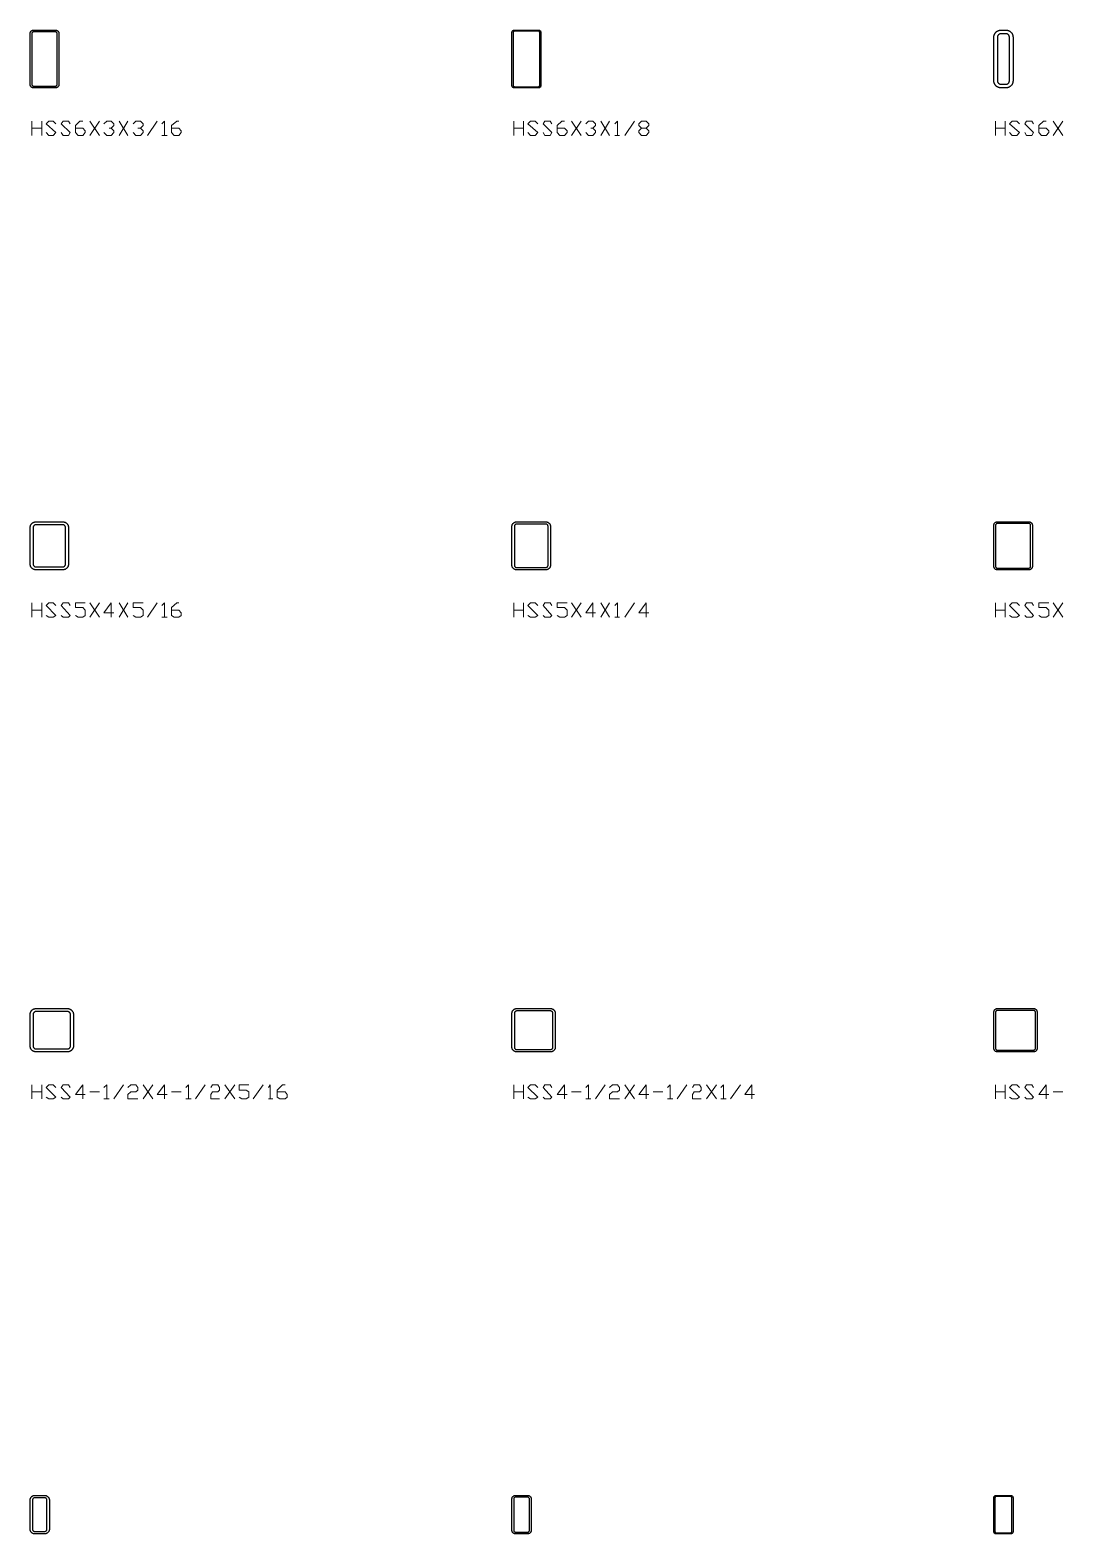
# Model space of a CAD drawing. Header units: inches. Extents: x 0 to 975, y -1305 to 34.
# Drawn here: x 0 to 107.2, y -1150 to -994 of the extents above; entities that cross this region are included whole.
import ezdxf

# ---------------------------------------------------------------- set-up
doc = ezdxf.new("R2010")
doc.units = ezdxf.units.IN
doc.header["$MEASUREMENT"] = 0
doc.layers.add('AISC_STEEL', color=7, linetype='Continuous')

msp = doc.modelspace()

# ---------------------------------------------------------------- linework, layer by layer
at = {"color": 3, "lineweight": 0}
for p, q in [((0.2, -1004.92), (0.2, -1003.44)), ((0.2, -1004.18), (1.22, -1004.18)), ((1.22, -1003.44), (1.22, -1004.92)), ((6.19, -1003.44), (7.21, -1004.92)), ((6.19, -1004.92), (7.21, -1003.44)), ((9.24, -1003.44), (10.16, -1004.92)), ((9.24, -1004.92), (10.16, -1003.44)), ((12.19, -1004.92), (13.2, -1003.44)), ((50.18, -1004.92), (50.18, -1003.44)), ((50.18, -1004.18), (51.2, -1004.18)), ((51.2, -1003.44), (51.2, -1004.92)), ((56.18, -1003.44), (57.19, -1004.92)), ((56.18, -1004.92), (57.19, -1003.44)), ((59.22, -1003.44), (60.14, -1004.92)), ((59.22, -1004.92), (60.14, -1003.44)), ((61.71, -1004.92), (62.72, -1003.44)), ((100.16, -1004.92), (100.16, -1003.44)), ((100.16, -1004.18), (101.18, -1004.18)), ((101.18, -1003.44), (101.18, -1004.92)), ((106.16, -1003.44), (107.17, -1004.92)), ((106.16, -1004.92), (107.17, -1003.44)), ((13.66, -1004.92), (14.22, -1004.92)), ((60.69, -1004.92), (61.16, -1004.92)), ((0.2, -1054.9), (0.2, -1053.43)), ((0.2, -1054.16), (1.22, -1054.16)), ((1.22, -1053.43), (1.22, -1054.9)), ((6.19, -1053.43), (7.21, -1054.9)), ((6.19, -1054.9), (7.21, -1053.43)), ((9.24, -1053.43), (10.16, -1054.9)), ((9.24, -1054.9), (10.16, -1053.43)), ((12.19, -1054.9), (13.2, -1053.43)), ((50.18, -1054.9), (50.18, -1053.43)), ((50.18, -1054.16), (51.2, -1054.16)), ((51.2, -1053.43), (51.2, -1054.9)), ((56.18, -1053.43), (57.19, -1054.9)), ((56.18, -1054.9), (57.19, -1053.43)), ((59.22, -1053.43), (60.14, -1054.9)), ((59.22, -1054.9), (60.14, -1053.43)), ((61.71, -1054.9), (62.72, -1053.43)), ((100.16, -1054.9), (100.16, -1053.43)), ((100.16, -1054.16), (101.18, -1054.16)), ((101.18, -1053.43), (101.18, -1054.9)), ((106.16, -1053.43), (107.17, -1054.9)), ((106.16, -1054.9), (107.17, -1053.43)), ((13.66, -1054.9), (14.22, -1054.9)), ((60.69, -1054.9), (61.16, -1054.9)), ((0.2, -1104.88), (0.2, -1103.41)), ((0.2, -1104.14), (1.22, -1104.14)), ((1.22, -1103.41), (1.22, -1104.88)), ((6.19, -1104.14), (7.21, -1104.14)), ((8.68, -1104.88), (9.7, -1103.41)), ((11.73, -1103.41), (12.74, -1104.88)), ((11.73, -1104.88), (12.74, -1103.41)), ((14.68, -1104.14), (15.69, -1104.14)), ((17.17, -1104.88), (18.18, -1103.41)), ((20.21, -1103.41), (21.23, -1104.88)), ((20.21, -1104.88), (21.23, -1103.41)), ((23.16, -1104.88), (24.18, -1103.41)), ((50.18, -1104.88), (50.18, -1103.41)), ((50.18, -1104.14), (51.2, -1104.14)), ((51.2, -1103.41), (51.2, -1104.88)), ((56.18, -1104.14), (57.19, -1104.14)), ((58.67, -1104.88), (59.68, -1103.41)), ((61.71, -1103.41), (62.72, -1104.88)), ((61.71, -1104.88), (62.72, -1103.41)), ((64.66, -1104.14), (65.67, -1104.14)), ((67.15, -1104.88), (68.16, -1103.41)), ((70.19, -1103.41), (71.21, -1104.88)), ((70.19, -1104.88), (71.21, -1103.41)), ((72.68, -1104.88), (73.7, -1103.41)), ((100.16, -1104.88), (100.16, -1103.41)), ((100.16, -1104.14), (101.18, -1104.14)), ((101.18, -1103.41), (101.18, -1104.88)), ((106.16, -1104.14), (107.17, -1104.14)), ((7.67, -1104.88), (8.22, -1104.88)), ((16.15, -1104.88), (16.71, -1104.88)), ((24.73, -1104.88), (25.19, -1104.88)), ((57.65, -1104.88), (58.2, -1104.88)), ((66.14, -1104.88), (66.69, -1104.88)), ((71.67, -1104.88), (72.22, -1104.88))]:
    msp.add_line(p, q, dxfattribs=at)
for points in [[(1.68, -1004.64), (1.95, -1004.92), (2.41, -1004.92), (2.69, -1004.64), (1.68, -1003.72), (1.95, -1003.44), (2.41, -1003.44), (2.69, -1003.72)], [(3.24, -1004.64), (3.43, -1004.92), (3.98, -1004.92), (4.17, -1004.64), (3.24, -1003.72), (3.43, -1003.44), (3.98, -1003.44), (4.17, -1003.72)], [(4.72, -1004.18), (5.46, -1004.18), (5.73, -1004.46), (5.73, -1004.64), (5.46, -1004.92), (5, -1004.92), (4.72, -1004.64), (4.72, -1003.91), (5.18, -1003.44), (5.46, -1003.44)], [(7.67, -1003.72), (7.95, -1003.44), (8.41, -1003.44), (8.68, -1003.72), (8.68, -1003.91), (8.41, -1004.18), (8.22, -1004.18)], [(8.41, -1004.18), (8.68, -1004.46), (8.68, -1004.64), (8.41, -1004.92), (7.95, -1004.92), (7.67, -1004.64)], [(10.71, -1003.72), (10.99, -1003.44), (11.45, -1003.44), (11.73, -1003.72), (11.73, -1003.91), (11.45, -1004.18), (11.17, -1004.18)], [(11.45, -1004.18), (11.73, -1004.46), (11.73, -1004.64), (11.45, -1004.92), (10.99, -1004.92), (10.71, -1004.64)], [(13.66, -1003.72), (13.94, -1003.44), (13.94, -1004.92)], [(14.68, -1004.18), (15.42, -1004.18), (15.69, -1004.46), (15.69, -1004.64), (15.42, -1004.92), (14.96, -1004.92), (14.68, -1004.64), (14.68, -1003.91), (15.23, -1003.44), (15.42, -1003.44)], [(51.66, -1004.64), (51.93, -1004.92), (52.4, -1004.92), (52.67, -1004.64), (51.66, -1003.72), (51.93, -1003.44), (52.4, -1003.44), (52.67, -1003.72)], [(53.23, -1004.64), (53.41, -1004.92), (53.96, -1004.92), (54.15, -1004.64), (53.23, -1003.72), (53.41, -1003.44), (53.96, -1003.44), (54.15, -1003.72)], [(54.7, -1004.18), (55.44, -1004.18), (55.72, -1004.46), (55.72, -1004.64), (55.44, -1004.92), (54.98, -1004.92), (54.7, -1004.64), (54.7, -1003.91), (55.16, -1003.44), (55.44, -1003.44)], [(57.65, -1003.72), (57.93, -1003.44), (58.39, -1003.44), (58.67, -1003.72), (58.67, -1003.91), (58.39, -1004.18), (58.2, -1004.18)], [(58.39, -1004.18), (58.67, -1004.46), (58.67, -1004.64), (58.39, -1004.92), (57.93, -1004.92), (57.65, -1004.64)], [(60.69, -1003.72), (60.97, -1003.44), (60.97, -1004.92)], [(63.92, -1004.18), (64.2, -1004.46), (64.2, -1004.64), (63.92, -1004.92), (63.46, -1004.92), (63.18, -1004.64), (63.18, -1004.46), (63.46, -1004.18), (63.92, -1004.18), (64.2, -1003.91), (64.2, -1003.72), (63.92, -1003.44), (63.46, -1003.44), (63.18, -1003.72), (63.18, -1003.91), (63.46, -1004.18)], [(101.64, -1004.64), (101.92, -1004.92), (102.38, -1004.92), (102.65, -1004.64), (101.64, -1003.72), (101.92, -1003.44), (102.38, -1003.44), (102.65, -1003.72)], [(103.21, -1004.64), (103.39, -1004.92), (103.94, -1004.92), (104.13, -1004.64), (103.21, -1003.72), (103.39, -1003.44), (103.94, -1003.44), (104.13, -1003.72)], [(104.68, -1004.18), (105.42, -1004.18), (105.7, -1004.46), (105.7, -1004.64), (105.42, -1004.92), (104.96, -1004.92), (104.68, -1004.64), (104.68, -1003.91), (105.14, -1003.44), (105.42, -1003.44)], [(1.68, -1054.72), (1.95, -1054.9), (2.41, -1054.9), (2.69, -1054.72), (1.68, -1053.7), (1.95, -1053.43), (2.41, -1053.43), (2.69, -1053.7)], [(3.24, -1054.72), (3.43, -1054.9), (3.98, -1054.9), (4.17, -1054.72), (3.24, -1053.7), (3.43, -1053.43), (3.98, -1053.43), (4.17, -1053.7)], [(4.72, -1054.72), (5, -1054.9), (5.46, -1054.9), (5.73, -1054.72), (5.73, -1054.16), (5.46, -1053.89), (4.72, -1053.89), (4.72, -1053.43), (5.73, -1053.43)], [(8.68, -1054.44), (7.67, -1054.44), (8.41, -1053.43), (8.41, -1054.9)], [(10.71, -1054.72), (10.99, -1054.9), (11.45, -1054.9), (11.73, -1054.72), (11.73, -1054.16), (11.45, -1053.89), (10.71, -1053.89), (10.71, -1053.43), (11.73, -1053.43)], [(13.66, -1053.7), (13.94, -1053.43), (13.94, -1054.9)], [(14.68, -1054.16), (15.42, -1054.16), (15.69, -1054.44), (15.69, -1054.72), (15.42, -1054.9), (14.96, -1054.9), (14.68, -1054.72), (14.68, -1053.89), (15.23, -1053.43), (15.42, -1053.43)], [(51.66, -1054.72), (51.93, -1054.9), (52.4, -1054.9), (52.67, -1054.72), (51.66, -1053.7), (51.93, -1053.43), (52.4, -1053.43), (52.67, -1053.7)], [(53.23, -1054.72), (53.41, -1054.9), (53.96, -1054.9), (54.15, -1054.72), (53.23, -1053.7), (53.41, -1053.43), (53.96, -1053.43), (54.15, -1053.7)], [(54.7, -1054.72), (54.98, -1054.9), (55.44, -1054.9), (55.72, -1054.72), (55.72, -1054.16), (55.44, -1053.89), (54.7, -1053.89), (54.7, -1053.43), (55.72, -1053.43)], [(58.67, -1054.44), (57.65, -1054.44), (58.39, -1053.43), (58.39, -1054.9)], [(60.69, -1053.7), (60.97, -1053.43), (60.97, -1054.9)], [(64.2, -1054.44), (63.18, -1054.44), (63.92, -1053.43), (63.92, -1054.9)], [(101.64, -1054.72), (101.92, -1054.9), (102.38, -1054.9), (102.65, -1054.72), (101.64, -1053.7), (101.92, -1053.43), (102.38, -1053.43), (102.65, -1053.7)], [(103.21, -1054.72), (103.39, -1054.9), (103.94, -1054.9), (104.13, -1054.72), (103.21, -1053.7), (103.39, -1053.43), (103.94, -1053.43), (104.13, -1053.7)], [(104.68, -1054.72), (104.96, -1054.9), (105.42, -1054.9), (105.7, -1054.72), (105.7, -1054.16), (105.42, -1053.89), (104.68, -1053.89), (104.68, -1053.43), (105.7, -1053.43)], [(1.68, -1104.7), (1.95, -1104.88), (2.41, -1104.88), (2.69, -1104.7), (1.68, -1103.68), (1.95, -1103.41), (2.41, -1103.41), (2.69, -1103.68)], [(3.24, -1104.7), (3.43, -1104.88), (3.98, -1104.88), (4.17, -1104.7), (3.24, -1103.68), (3.43, -1103.41), (3.98, -1103.41), (4.17, -1103.68)], [(5.73, -1104.42), (4.72, -1104.42), (5.46, -1103.41), (5.46, -1104.88)], [(7.67, -1103.68), (7.95, -1103.41), (7.95, -1104.88)], [(10.16, -1103.68), (10.44, -1103.41), (10.99, -1103.41), (11.17, -1103.68), (11.17, -1103.96), (10.99, -1104.14), (10.44, -1104.14), (10.16, -1104.42), (10.16, -1104.88), (11.17, -1104.88)], [(14.22, -1104.42), (13.2, -1104.42), (13.94, -1103.41), (13.94, -1104.88)], [(16.15, -1103.68), (16.43, -1103.41), (16.43, -1104.88)], [(18.74, -1103.68), (18.92, -1103.41), (19.47, -1103.41), (19.66, -1103.68), (19.66, -1103.96), (19.47, -1104.14), (18.92, -1104.14), (18.74, -1104.42), (18.74, -1104.88), (19.66, -1104.88)], [(21.69, -1104.7), (21.96, -1104.88), (22.42, -1104.88), (22.7, -1104.7), (22.7, -1104.14), (22.42, -1103.96), (21.69, -1103.96), (21.69, -1103.41), (22.7, -1103.41)], [(24.73, -1103.68), (24.91, -1103.41), (24.91, -1104.88)], [(25.65, -1104.14), (26.48, -1104.14), (26.67, -1104.42), (26.67, -1104.7), (26.48, -1104.88), (25.93, -1104.88), (25.65, -1104.7), (25.65, -1103.96), (26.21, -1103.41), (26.48, -1103.41)], [(51.66, -1104.7), (51.93, -1104.88), (52.4, -1104.88), (52.67, -1104.7), (51.66, -1103.68), (51.93, -1103.41), (52.4, -1103.41), (52.67, -1103.68)], [(53.23, -1104.7), (53.41, -1104.88), (53.96, -1104.88), (54.15, -1104.7), (53.23, -1103.68), (53.41, -1103.41), (53.96, -1103.41), (54.15, -1103.68)], [(55.72, -1104.42), (54.7, -1104.42), (55.44, -1103.41), (55.44, -1104.88)], [(57.65, -1103.68), (57.93, -1103.41), (57.93, -1104.88)], [(60.14, -1103.68), (60.42, -1103.41), (60.97, -1103.41), (61.16, -1103.68), (61.16, -1103.96), (60.97, -1104.14), (60.42, -1104.14), (60.14, -1104.42), (60.14, -1104.88), (61.16, -1104.88)], [(64.2, -1104.42), (63.18, -1104.42), (63.92, -1103.41), (63.92, -1104.88)], [(66.14, -1103.68), (66.41, -1103.41), (66.41, -1104.88)], [(68.72, -1103.68), (68.9, -1103.41), (69.46, -1103.41), (69.64, -1103.68), (69.64, -1103.96), (69.46, -1104.14), (68.9, -1104.14), (68.72, -1104.42), (68.72, -1104.88), (69.64, -1104.88)], [(71.67, -1103.68), (71.95, -1103.41), (71.95, -1104.88)], [(75.17, -1104.42), (74.16, -1104.42), (74.9, -1103.41), (74.9, -1104.88)], [(101.64, -1104.7), (101.92, -1104.88), (102.38, -1104.88), (102.65, -1104.7), (101.64, -1103.68), (101.92, -1103.41), (102.38, -1103.41), (102.65, -1103.68)], [(103.21, -1104.7), (103.39, -1104.88), (103.94, -1104.88), (104.13, -1104.7), (103.21, -1103.68), (103.39, -1103.41), (103.94, -1103.41), (104.13, -1103.68)], [(105.7, -1104.42), (104.68, -1104.42), (105.42, -1103.41), (105.42, -1104.88)]]:
    msp.add_lwpolyline(points, dxfattribs=at)
at = {"layer": 'AISC_STEEL'}
for points in [[(2.62, -994), (2.65, -994), (2.68, -994), (2.71, -994.01), (2.74, -994.02), (2.77, -994.03), (2.8, -994.04), (2.82, -994.06), (2.85, -994.07), (2.87, -994.09), (2.89, -994.11), (2.91, -994.13), (2.93, -994.15), (2.94, -994.18), (2.96, -994.2), (2.97, -994.23), (2.98, -994.26), (2.99, -994.29), (3, -994.32), (3, -994.35), (3, -994.38), (3, -999.62), (3, -999.65), (3, -999.68), (2.99, -999.71), (2.98, -999.74), (2.97, -999.77), (2.96, -999.8), (2.94, -999.82), (2.93, -999.85), (2.91, -999.87), (2.89, -999.89), (2.87, -999.91), (2.85, -999.93), (2.82, -999.94), (2.8, -999.96), (2.77, -999.97), (2.74, -999.98), (2.71, -999.99), (2.68, -1000), (2.65, -1000), (2.62, -1000), (0.38, -1000), (0.35, -1000), (0.32, -1000), (0.29, -999.99), (0.26, -999.98), (0.23, -999.97), (0.2, -999.96), (0.18, -999.94), (0.15, -999.93), (0.13, -999.91), (0.11, -999.89), (0.09, -999.87), (0.07, -999.85), (0.06, -999.82), (0.04, -999.8), (0.03, -999.77), (0.02, -999.74), (0.01, -999.71), (0, -999.68), (0, -999.65), (0, -999.62), (0, -994.38), (0, -994.35), (0, -994.32), (0.01, -994.29), (0.02, -994.26), (0.03, -994.23), (0.04, -994.2), (0.06, -994.18), (0.07, -994.15), (0.09, -994.13), (0.11, -994.11), (0.13, -994.09), (0.15, -994.07), (0.18, -994.06), (0.2, -994.04), (0.23, -994.03), (0.26, -994.02), (0.29, -994.01), (0.32, -994), (0.35, -994), (0.38, -994)], [(0.38, -994.19), (0.35, -994.19), (0.33, -994.19), (0.3, -994.2), (0.28, -994.21), (0.26, -994.23), (0.24, -994.24), (0.23, -994.26), (0.21, -994.28), (0.2, -994.3), (0.19, -994.33), (0.19, -994.35), (0.19, -994.38), (0.19, -999.62), (0.19, -999.65), (0.19, -999.67), (0.2, -999.7), (0.21, -999.72), (0.23, -999.74), (0.24, -999.76), (0.26, -999.77), (0.28, -999.79), (0.3, -999.8), (0.33, -999.81), (0.35, -999.81), (0.38, -999.81), (2.62, -999.81), (2.65, -999.81), (2.67, -999.81), (2.7, -999.8), (2.72, -999.79), (2.74, -999.77), (2.76, -999.76), (2.77, -999.74), (2.79, -999.72), (2.8, -999.7), (2.81, -999.67), (2.81, -999.65), (2.81, -999.62), (2.81, -994.38), (2.81, -994.35), (2.81, -994.33), (2.8, -994.3), (2.79, -994.28), (2.77, -994.26), (2.76, -994.24), (2.74, -994.23), (2.72, -994.21), (2.7, -994.2), (2.67, -994.19), (2.65, -994.19), (2.62, -994.19)], [(52.75, -994), (52.78, -994), (52.81, -994.01), (52.83, -994.01), (52.86, -994.02), (52.88, -994.04), (52.91, -994.05), (52.93, -994.07), (52.95, -994.09), (52.96, -994.12), (52.98, -994.14), (52.99, -994.17), (52.99, -994.19), (53, -994.22), (53, -994.25), (53, -999.75), (53, -999.78), (52.99, -999.81), (52.99, -999.83), (52.98, -999.86), (52.96, -999.88), (52.95, -999.91), (52.93, -999.93), (52.91, -999.95), (52.88, -999.96), (52.86, -999.98), (52.83, -999.99), (52.81, -999.99), (52.78, -1000), (52.75, -1000), (50.25, -1000), (50.22, -1000), (50.19, -999.99), (50.17, -999.99), (50.14, -999.98), (50.12, -999.96), (50.09, -999.95), (50.07, -999.93), (50.05, -999.91), (50.04, -999.88), (50.02, -999.86), (50.01, -999.83), (50.01, -999.81), (50, -999.78), (50, -999.75), (50, -994.25), (50, -994.22), (50.01, -994.19), (50.01, -994.17), (50.02, -994.14), (50.04, -994.12), (50.05, -994.09), (50.07, -994.07), (50.09, -994.05), (50.12, -994.04), (50.14, -994.02), (50.17, -994.01), (50.19, -994.01), (50.22, -994), (50.25, -994)], [(50.25, -994.12), (50.23, -994.13), (50.22, -994.13), (50.2, -994.13), (50.19, -994.14), (50.17, -994.15), (50.16, -994.16), (50.15, -994.17), (50.14, -994.19), (50.13, -994.2), (50.13, -994.22), (50.13, -994.23), (50.12, -994.25), (50.12, -999.75), (50.13, -999.77), (50.13, -999.78), (50.13, -999.8), (50.14, -999.81), (50.15, -999.83), (50.16, -999.84), (50.17, -999.85), (50.19, -999.86), (50.2, -999.87), (50.22, -999.87), (50.23, -999.87), (50.25, -999.88), (52.75, -999.88), (52.77, -999.87), (52.78, -999.87), (52.8, -999.87), (52.81, -999.86), (52.83, -999.85), (52.84, -999.84), (52.85, -999.83), (52.86, -999.81), (52.87, -999.8), (52.87, -999.78), (52.87, -999.77), (52.88, -999.75), (52.88, -994.25), (52.87, -994.23), (52.87, -994.22), (52.87, -994.2), (52.86, -994.19), (52.85, -994.17), (52.84, -994.16), (52.83, -994.15), (52.81, -994.14), (52.8, -994.13), (52.78, -994.13), (52.77, -994.13), (52.75, -994.12)], [(101.25, -994), (101.28, -994), (101.31, -994), (101.34, -994.01), (101.37, -994.01), (101.4, -994.01), (101.43, -994.02), (101.45, -994.03), (101.48, -994.04), (101.51, -994.05), (101.54, -994.06), (101.56, -994.07), (101.59, -994.08), (101.62, -994.1), (101.64, -994.11), (101.67, -994.13), (101.69, -994.14), (101.71, -994.16), (101.74, -994.18), (101.76, -994.2), (101.78, -994.22), (101.8, -994.24), (101.82, -994.26), (101.84, -994.29), (101.86, -994.31), (101.87, -994.33), (101.89, -994.36), (101.9, -994.38), (101.92, -994.41), (101.93, -994.44), (101.94, -994.46), (101.95, -994.49), (101.96, -994.52), (101.97, -994.55), (101.98, -994.57), (101.99, -994.6), (101.99, -994.63), (101.99, -994.66), (102, -994.69), (102, -994.72), (102, -994.75), (102, -999.25), (102, -999.28), (102, -999.31), (101.99, -999.34), (101.99, -999.37), (101.99, -999.4), (101.98, -999.43), (101.97, -999.45), (101.96, -999.48), (101.95, -999.51), (101.94, -999.54), (101.93, -999.56), (101.92, -999.59), (101.9, -999.62), (101.89, -999.64), (101.87, -999.67), (101.86, -999.69), (101.84, -999.71), (101.82, -999.74), (101.8, -999.76), (101.78, -999.78), (101.76, -999.8), (101.74, -999.82), (101.71, -999.84), (101.69, -999.86), (101.67, -999.87), (101.64, -999.89), (101.62, -999.9), (101.59, -999.92), (101.56, -999.93), (101.54, -999.94), (101.51, -999.95), (101.48, -999.96), (101.45, -999.97), (101.43, -999.98), (101.4, -999.99), (101.37, -999.99), (101.34, -999.99), (101.31, -1000), (101.28, -1000), (101.25, -1000), (100.75, -1000), (100.72, -1000), (100.69, -1000), (100.66, -999.99), (100.63, -999.99), (100.6, -999.99), (100.57, -999.98), (100.55, -999.97), (100.52, -999.96), (100.49, -999.95), (100.46, -999.94), (100.44, -999.93), (100.41, -999.92), (100.38, -999.9), (100.36, -999.89), (100.33, -999.87), (100.31, -999.86), (100.29, -999.84), (100.26, -999.82), (100.24, -999.8), (100.22, -999.78), (100.2, -999.76), (100.18, -999.74), (100.16, -999.71), (100.14, -999.69), (100.13, -999.67), (100.11, -999.64), (100.1, -999.62), (100.08, -999.59), (100.07, -999.56), (100.06, -999.54), (100.05, -999.51), (100.04, -999.48), (100.03, -999.45), (100.02, -999.43), (100.01, -999.4), (100.01, -999.37), (100.01, -999.34), (100, -999.31), (100, -999.28), (100, -999.25), (100, -994.75), (100, -994.72), (100, -994.69), (100.01, -994.66), (100.01, -994.63), (100.01, -994.6), (100.02, -994.57), (100.03, -994.55), (100.04, -994.52), (100.05, -994.49), (100.06, -994.46), (100.07, -994.44), (100.08, -994.41), (100.1, -994.38), (100.11, -994.36), (100.13, -994.33), (100.14, -994.31), (100.16, -994.29), (100.18, -994.26), (100.2, -994.24), (100.22, -994.22), (100.24, -994.2), (100.26, -994.18), (100.29, -994.16), (100.31, -994.14), (100.33, -994.13), (100.36, -994.11), (100.38, -994.1), (100.41, -994.08), (100.44, -994.07), (100.46, -994.06), (100.49, -994.05), (100.52, -994.04), (100.55, -994.03), (100.57, -994.02), (100.6, -994.01), (100.63, -994.01), (100.66, -994.01), (100.69, -994), (100.72, -994), (100.75, -994)], [(100.75, -994.38), (100.72, -994.38), (100.69, -994.38), (100.66, -994.39), (100.63, -994.39), (100.61, -994.4), (100.58, -994.42), (100.55, -994.43), (100.53, -994.45), (100.51, -994.46), (100.48, -994.48), (100.46, -994.51), (100.45, -994.53), (100.43, -994.55), (100.42, -994.58), (100.4, -994.61), (100.39, -994.63), (100.39, -994.66), (100.38, -994.69), (100.38, -994.72), (100.38, -994.75), (100.38, -999.25), (100.38, -999.28), (100.38, -999.31), (100.39, -999.34), (100.39, -999.37), (100.4, -999.39), (100.42, -999.42), (100.43, -999.45), (100.45, -999.47), (100.46, -999.49), (100.48, -999.52), (100.51, -999.54), (100.53, -999.55), (100.55, -999.57), (100.58, -999.58), (100.61, -999.6), (100.63, -999.61), (100.66, -999.61), (100.69, -999.62), (100.72, -999.62), (100.75, -999.62), (101.25, -999.62), (101.28, -999.62), (101.31, -999.62), (101.34, -999.61), (101.37, -999.61), (101.39, -999.6), (101.42, -999.58), (101.45, -999.57), (101.47, -999.55), (101.49, -999.54), (101.52, -999.52), (101.54, -999.49), (101.55, -999.47), (101.57, -999.45), (101.58, -999.42), (101.6, -999.39), (101.61, -999.37), (101.61, -999.34), (101.62, -999.31), (101.62, -999.28), (101.62, -999.25), (101.62, -994.75), (101.62, -994.72), (101.62, -994.69), (101.61, -994.66), (101.61, -994.63), (101.6, -994.61), (101.58, -994.58), (101.57, -994.55), (101.55, -994.53), (101.54, -994.51), (101.52, -994.48), (101.49, -994.46), (101.47, -994.45), (101.45, -994.43), (101.42, -994.42), (101.39, -994.4), (101.37, -994.39), (101.34, -994.39), (101.31, -994.38), (101.28, -994.38), (101.25, -994.38)], [(3.38, -1045), (3.4, -1045), (3.43, -1045), (3.46, -1045.01), (3.49, -1045.01), (3.52, -1045.02), (3.55, -1045.03), (3.58, -1045.03), (3.61, -1045.04), (3.63, -1045.06), (3.66, -1045.07), (3.69, -1045.08), (3.71, -1045.1), (3.74, -1045.12), (3.76, -1045.13), (3.78, -1045.15), (3.81, -1045.17), (3.83, -1045.19), (3.85, -1045.22), (3.87, -1045.24), (3.88, -1045.26), (3.9, -1045.29), (3.92, -1045.31), (3.93, -1045.34), (3.94, -1045.37), (3.96, -1045.39), (3.97, -1045.42), (3.97, -1045.45), (3.98, -1045.48), (3.99, -1045.51), (3.99, -1045.54), (4, -1045.57), (4, -1045.6), (4, -1045.62), (4, -1049.38), (4, -1049.4), (4, -1049.43), (3.99, -1049.46), (3.99, -1049.49), (3.98, -1049.52), (3.97, -1049.55), (3.97, -1049.58), (3.96, -1049.61), (3.94, -1049.63), (3.93, -1049.66), (3.92, -1049.69), (3.9, -1049.71), (3.88, -1049.74), (3.87, -1049.76), (3.85, -1049.78), (3.83, -1049.81), (3.81, -1049.83), (3.78, -1049.85), (3.76, -1049.87), (3.74, -1049.88), (3.71, -1049.9), (3.69, -1049.92), (3.66, -1049.93), (3.63, -1049.94), (3.61, -1049.96), (3.58, -1049.97), (3.55, -1049.97), (3.52, -1049.98), (3.49, -1049.99), (3.46, -1049.99), (3.43, -1050), (3.4, -1050), (3.38, -1050), (0.62, -1050), (0.6, -1050), (0.57, -1050), (0.54, -1049.99), (0.51, -1049.99), (0.48, -1049.98), (0.45, -1049.97), (0.42, -1049.97), (0.39, -1049.96), (0.37, -1049.94), (0.34, -1049.93), (0.31, -1049.92), (0.29, -1049.9), (0.26, -1049.88), (0.24, -1049.87), (0.22, -1049.85), (0.19, -1049.83), (0.17, -1049.81), (0.15, -1049.78), (0.13, -1049.76), (0.12, -1049.74), (0.1, -1049.71), (0.08, -1049.69), (0.07, -1049.66), (0.06, -1049.63), (0.04, -1049.61), (0.03, -1049.58), (0.03, -1049.55), (0.02, -1049.52), (0.01, -1049.49), (0.01, -1049.46), (0, -1049.43), (0, -1049.4), (0, -1049.38), (0, -1045.62), (0, -1045.6), (0, -1045.57), (0.01, -1045.54), (0.01, -1045.51), (0.02, -1045.48), (0.03, -1045.45), (0.03, -1045.42), (0.04, -1045.39), (0.06, -1045.37), (0.07, -1045.34), (0.08, -1045.31), (0.1, -1045.29), (0.12, -1045.26), (0.13, -1045.24), (0.15, -1045.22), (0.17, -1045.19), (0.19, -1045.17), (0.22, -1045.15), (0.24, -1045.13), (0.26, -1045.12), (0.29, -1045.1), (0.31, -1045.08), (0.34, -1045.07), (0.37, -1045.06), (0.39, -1045.04), (0.42, -1045.03), (0.45, -1045.03), (0.48, -1045.02), (0.51, -1045.01), (0.54, -1045.01), (0.57, -1045), (0.6, -1045), (0.62, -1045)], [(53.5, -1045), (53.53, -1045), (53.56, -1045), (53.59, -1045.01), (53.62, -1045.01), (53.64, -1045.02), (53.67, -1045.03), (53.7, -1045.04), (53.72, -1045.05), (53.75, -1045.07), (53.77, -1045.08), (53.8, -1045.1), (53.82, -1045.12), (53.84, -1045.14), (53.86, -1045.16), (53.88, -1045.18), (53.9, -1045.2), (53.92, -1045.23), (53.93, -1045.25), (53.95, -1045.28), (53.96, -1045.3), (53.97, -1045.33), (53.98, -1045.36), (53.99, -1045.38), (53.99, -1045.41), (54, -1045.44), (54, -1045.47), (54, -1045.5), (54, -1049.5), (54, -1049.53), (54, -1049.56), (53.99, -1049.59), (53.99, -1049.62), (53.98, -1049.64), (53.97, -1049.67), (53.96, -1049.7), (53.95, -1049.72), (53.93, -1049.75), (53.92, -1049.77), (53.9, -1049.8), (53.88, -1049.82), (53.86, -1049.84), (53.84, -1049.86), (53.82, -1049.88), (53.8, -1049.9), (53.77, -1049.92), (53.75, -1049.93), (53.72, -1049.95), (53.7, -1049.96), (53.67, -1049.97), (53.64, -1049.98), (53.62, -1049.99), (53.59, -1049.99), (53.56, -1050), (53.53, -1050), (53.5, -1050), (50.5, -1050), (50.47, -1050), (50.44, -1050), (50.41, -1049.99), (50.38, -1049.99), (50.36, -1049.98), (50.33, -1049.97), (50.3, -1049.96), (50.28, -1049.95), (50.25, -1049.93), (50.23, -1049.92), (50.2, -1049.9), (50.18, -1049.88), (50.16, -1049.86), (50.14, -1049.84), (50.12, -1049.82), (50.1, -1049.8), (50.08, -1049.77), (50.07, -1049.75), (50.05, -1049.72), (50.04, -1049.7), (50.03, -1049.67), (50.02, -1049.64), (50.01, -1049.62), (50.01, -1049.59), (50, -1049.56), (50, -1049.53), (50, -1049.5), (50, -1045.5), (50, -1045.47), (50, -1045.44), (50.01, -1045.41), (50.01, -1045.38), (50.02, -1045.36), (50.03, -1045.33), (50.04, -1045.3), (50.05, -1045.28), (50.07, -1045.25), (50.08, -1045.23), (50.1, -1045.2), (50.12, -1045.18), (50.14, -1045.16), (50.16, -1045.14), (50.18, -1045.12), (50.2, -1045.1), (50.23, -1045.08), (50.25, -1045.07), (50.28, -1045.05), (50.3, -1045.04), (50.33, -1045.03), (50.36, -1045.02), (50.38, -1045.01), (50.41, -1045.01), (50.44, -1045), (50.47, -1045), (50.5, -1045)], [(103.62, -1045), (103.65, -1045), (103.68, -1045), (103.71, -1045.01), (103.74, -1045.02), (103.77, -1045.03), (103.8, -1045.04), (103.82, -1045.06), (103.85, -1045.07), (103.87, -1045.09), (103.89, -1045.11), (103.91, -1045.13), (103.93, -1045.15), (103.94, -1045.18), (103.96, -1045.2), (103.97, -1045.23), (103.98, -1045.26), (103.99, -1045.29), (104, -1045.32), (104, -1045.35), (104, -1045.38), (104, -1049.62), (104, -1049.65), (104, -1049.68), (103.99, -1049.71), (103.98, -1049.74), (103.97, -1049.77), (103.96, -1049.8), (103.94, -1049.82), (103.93, -1049.85), (103.91, -1049.87), (103.89, -1049.89), (103.87, -1049.91), (103.85, -1049.93), (103.82, -1049.94), (103.8, -1049.96), (103.77, -1049.97), (103.74, -1049.98), (103.71, -1049.99), (103.68, -1050), (103.65, -1050), (103.62, -1050), (100.38, -1050), (100.35, -1050), (100.32, -1050), (100.29, -1049.99), (100.26, -1049.98), (100.23, -1049.97), (100.2, -1049.96), (100.18, -1049.94), (100.15, -1049.93), (100.13, -1049.91), (100.11, -1049.89), (100.09, -1049.87), (100.07, -1049.85), (100.06, -1049.82), (100.04, -1049.8), (100.03, -1049.77), (100.02, -1049.74), (100.01, -1049.71), (100, -1049.68), (100, -1049.65), (100, -1049.62), (100, -1045.38), (100, -1045.35), (100, -1045.32), (100.01, -1045.29), (100.02, -1045.26), (100.03, -1045.23), (100.04, -1045.2), (100.06, -1045.18), (100.07, -1045.15), (100.09, -1045.13), (100.11, -1045.11), (100.13, -1045.09), (100.15, -1045.07), (100.18, -1045.06), (100.2, -1045.04), (100.23, -1045.03), (100.26, -1045.02), (100.29, -1045.01), (100.32, -1045), (100.35, -1045), (100.38, -1045)], [(100.38, -1045.19), (100.35, -1045.19), (100.33, -1045.19), (100.3, -1045.2), (100.28, -1045.21), (100.26, -1045.23), (100.24, -1045.24), (100.23, -1045.26), (100.21, -1045.28), (100.2, -1045.3), (100.19, -1045.33), (100.19, -1045.35), (100.19, -1045.38), (100.19, -1049.62), (100.19, -1049.65), (100.19, -1049.67), (100.2, -1049.7), (100.21, -1049.72), (100.23, -1049.74), (100.24, -1049.76), (100.26, -1049.77), (100.28, -1049.79), (100.3, -1049.8), (100.33, -1049.81), (100.35, -1049.81), (100.38, -1049.81), (103.62, -1049.81), (103.65, -1049.81), (103.67, -1049.81), (103.7, -1049.8), (103.72, -1049.79), (103.74, -1049.77), (103.76, -1049.76), (103.77, -1049.74), (103.79, -1049.72), (103.8, -1049.7), (103.81, -1049.67), (103.81, -1049.65), (103.81, -1049.62), (103.81, -1045.38), (103.81, -1045.35), (103.81, -1045.33), (103.8, -1045.3), (103.79, -1045.28), (103.77, -1045.26), (103.76, -1045.24), (103.74, -1045.23), (103.72, -1045.21), (103.7, -1045.2), (103.67, -1045.19), (103.65, -1045.19), (103.62, -1045.19)], [(0.62, -1045.31), (0.6, -1045.31), (0.57, -1045.32), (0.54, -1045.32), (0.51, -1045.33), (0.49, -1045.35), (0.46, -1045.36), (0.44, -1045.38), (0.41, -1045.39), (0.39, -1045.41), (0.38, -1045.44), (0.36, -1045.46), (0.35, -1045.49), (0.33, -1045.51), (0.32, -1045.54), (0.32, -1045.57), (0.31, -1045.6), (0.31, -1045.62), (0.31, -1049.38), (0.31, -1049.4), (0.32, -1049.43), (0.32, -1049.46), (0.33, -1049.49), (0.35, -1049.51), (0.36, -1049.54), (0.38, -1049.56), (0.39, -1049.59), (0.41, -1049.61), (0.44, -1049.62), (0.46, -1049.64), (0.49, -1049.65), (0.51, -1049.67), (0.54, -1049.68), (0.57, -1049.68), (0.6, -1049.69), (0.62, -1049.69), (3.38, -1049.69), (3.4, -1049.69), (3.43, -1049.68), (3.46, -1049.68), (3.49, -1049.67), (3.51, -1049.65), (3.54, -1049.64), (3.56, -1049.62), (3.59, -1049.61), (3.61, -1049.59), (3.62, -1049.56), (3.64, -1049.54), (3.65, -1049.51), (3.67, -1049.49), (3.68, -1049.46), (3.68, -1049.43), (3.69, -1049.4), (3.69, -1049.38), (3.69, -1045.62), (3.69, -1045.6), (3.68, -1045.57), (3.68, -1045.54), (3.67, -1045.51), (3.65, -1045.49), (3.64, -1045.46), (3.62, -1045.44), (3.61, -1045.41), (3.59, -1045.39), (3.56, -1045.38), (3.54, -1045.36), (3.51, -1045.35), (3.49, -1045.33), (3.46, -1045.32), (3.43, -1045.32), (3.4, -1045.31), (3.38, -1045.31)], [(50.5, -1045.25), (50.47, -1045.25), (50.44, -1045.26), (50.42, -1045.26), (50.39, -1045.27), (50.37, -1045.29), (50.34, -1045.3), (50.32, -1045.32), (50.3, -1045.34), (50.29, -1045.37), (50.27, -1045.39), (50.26, -1045.42), (50.26, -1045.44), (50.25, -1045.47), (50.25, -1045.5), (50.25, -1049.5), (50.25, -1049.53), (50.26, -1049.56), (50.26, -1049.58), (50.27, -1049.61), (50.29, -1049.63), (50.3, -1049.66), (50.32, -1049.68), (50.34, -1049.7), (50.37, -1049.71), (50.39, -1049.73), (50.42, -1049.74), (50.44, -1049.74), (50.47, -1049.75), (50.5, -1049.75), (53.5, -1049.75), (53.53, -1049.75), (53.56, -1049.74), (53.58, -1049.74), (53.61, -1049.73), (53.63, -1049.71), (53.66, -1049.7), (53.68, -1049.68), (53.7, -1049.66), (53.71, -1049.63), (53.73, -1049.61), (53.74, -1049.58), (53.74, -1049.56), (53.75, -1049.53), (53.75, -1049.5), (53.75, -1045.5), (53.75, -1045.47), (53.74, -1045.44), (53.74, -1045.42), (53.73, -1045.39), (53.71, -1045.37), (53.7, -1045.34), (53.68, -1045.32), (53.66, -1045.3), (53.63, -1045.29), (53.61, -1045.27), (53.58, -1045.26), (53.56, -1045.26), (53.53, -1045.25), (53.5, -1045.25)], [(3.88, -1095.5), (3.9, -1095.5), (3.93, -1095.5), (3.96, -1095.51), (3.99, -1095.51), (4.02, -1095.52), (4.05, -1095.53), (4.08, -1095.53), (4.11, -1095.54), (4.13, -1095.56), (4.16, -1095.57), (4.19, -1095.58), (4.21, -1095.6), (4.24, -1095.62), (4.26, -1095.63), (4.28, -1095.65), (4.31, -1095.67), (4.33, -1095.69), (4.35, -1095.72), (4.37, -1095.74), (4.38, -1095.76), (4.4, -1095.79), (4.42, -1095.81), (4.43, -1095.84), (4.44, -1095.87), (4.46, -1095.89), (4.47, -1095.92), (4.47, -1095.95), (4.48, -1095.98), (4.49, -1096.01), (4.49, -1096.04), (4.5, -1096.07), (4.5, -1096.1), (4.5, -1096.12), (4.5, -1099.38), (4.5, -1099.4), (4.5, -1099.43), (4.49, -1099.46), (4.49, -1099.49), (4.48, -1099.52), (4.47, -1099.55), (4.47, -1099.58), (4.46, -1099.61), (4.44, -1099.63), (4.43, -1099.66), (4.42, -1099.69), (4.4, -1099.71), (4.38, -1099.74), (4.37, -1099.76), (4.35, -1099.78), (4.33, -1099.81), (4.31, -1099.83), (4.28, -1099.85), (4.26, -1099.87), (4.24, -1099.88), (4.21, -1099.9), (4.19, -1099.92), (4.16, -1099.93), (4.13, -1099.94), (4.11, -1099.96), (4.08, -1099.97), (4.05, -1099.97), (4.02, -1099.98), (3.99, -1099.99), (3.96, -1099.99), (3.93, -1100), (3.9, -1100), (3.88, -1100), (0.62, -1100), (0.6, -1100), (0.57, -1100), (0.54, -1099.99), (0.51, -1099.99), (0.48, -1099.98), (0.45, -1099.97), (0.42, -1099.97), (0.39, -1099.96), (0.37, -1099.94), (0.34, -1099.93), (0.31, -1099.92), (0.29, -1099.9), (0.26, -1099.88), (0.24, -1099.87), (0.22, -1099.85), (0.19, -1099.83), (0.17, -1099.81), (0.15, -1099.78), (0.13, -1099.76), (0.12, -1099.74), (0.1, -1099.71), (0.08, -1099.69), (0.07, -1099.66), (0.06, -1099.63), (0.04, -1099.61), (0.03, -1099.58), (0.03, -1099.55), (0.02, -1099.52), (0.01, -1099.49), (0.01, -1099.46), (0, -1099.43), (0, -1099.4), (0, -1099.38), (0, -1096.12), (0, -1096.1), (0, -1096.07), (0.01, -1096.04), (0.01, -1096.01), (0.02, -1095.98), (0.03, -1095.95), (0.03, -1095.92), (0.04, -1095.89), (0.06, -1095.87), (0.07, -1095.84), (0.08, -1095.81), (0.1, -1095.79), (0.12, -1095.76), (0.13, -1095.74), (0.15, -1095.72), (0.17, -1095.69), (0.19, -1095.67), (0.22, -1095.65), (0.24, -1095.63), (0.26, -1095.62), (0.29, -1095.6), (0.31, -1095.58), (0.34, -1095.57), (0.37, -1095.56), (0.39, -1095.54), (0.42, -1095.53), (0.45, -1095.53), (0.48, -1095.52), (0.51, -1095.51), (0.54, -1095.51), (0.57, -1095.5), (0.6, -1095.5), (0.62, -1095.5)], [(0.62, -1095.81), (0.6, -1095.81), (0.57, -1095.82), (0.54, -1095.82), (0.51, -1095.83), (0.49, -1095.85), (0.46, -1095.86), (0.44, -1095.88), (0.41, -1095.89), (0.39, -1095.91), (0.38, -1095.94), (0.36, -1095.96), (0.35, -1095.99), (0.33, -1096.01), (0.32, -1096.04), (0.32, -1096.07), (0.31, -1096.1), (0.31, -1096.12), (0.31, -1099.38), (0.31, -1099.4), (0.32, -1099.43), (0.32, -1099.46), (0.33, -1099.49), (0.35, -1099.51), (0.36, -1099.54), (0.38, -1099.56), (0.39, -1099.59), (0.41, -1099.61), (0.44, -1099.62), (0.46, -1099.64), (0.49, -1099.65), (0.51, -1099.67), (0.54, -1099.68), (0.57, -1099.68), (0.6, -1099.69), (0.62, -1099.69), (3.88, -1099.69), (3.9, -1099.69), (3.93, -1099.68), (3.96, -1099.68), (3.99, -1099.67), (4.01, -1099.65), (4.04, -1099.64), (4.06, -1099.62), (4.09, -1099.61), (4.11, -1099.59), (4.12, -1099.56), (4.14, -1099.54), (4.15, -1099.51), (4.17, -1099.49), (4.18, -1099.46), (4.18, -1099.43), (4.19, -1099.4), (4.19, -1099.38), (4.19, -1096.12), (4.19, -1096.1), (4.18, -1096.07), (4.18, -1096.04), (4.17, -1096.01), (4.15, -1095.99), (4.14, -1095.96), (4.12, -1095.94), (4.11, -1095.91), (4.09, -1095.89), (4.06, -1095.88), (4.04, -1095.86), (4.01, -1095.85), (3.99, -1095.83), (3.96, -1095.82), (3.93, -1095.82), (3.9, -1095.81), (3.88, -1095.81)], [(54, -1095.5), (54.03, -1095.5), (54.06, -1095.5), (54.09, -1095.51), (54.12, -1095.51), (54.14, -1095.52), (54.17, -1095.53), (54.2, -1095.54), (54.22, -1095.55), (54.25, -1095.57), (54.27, -1095.58), (54.3, -1095.6), (54.32, -1095.62), (54.34, -1095.64), (54.36, -1095.66), (54.38, -1095.68), (54.4, -1095.7), (54.42, -1095.73), (54.43, -1095.75), (54.45, -1095.78), (54.46, -1095.8), (54.47, -1095.83), (54.48, -1095.86), (54.49, -1095.88), (54.49, -1095.91), (54.5, -1095.94), (54.5, -1095.97), (54.5, -1096), (54.5, -1099.5), (54.5, -1099.53), (54.5, -1099.56), (54.49, -1099.59), (54.49, -1099.62), (54.48, -1099.64), (54.47, -1099.67), (54.46, -1099.7), (54.45, -1099.72), (54.43, -1099.75), (54.42, -1099.77), (54.4, -1099.8), (54.38, -1099.82), (54.36, -1099.84), (54.34, -1099.86), (54.32, -1099.88), (54.3, -1099.9), (54.27, -1099.92), (54.25, -1099.93), (54.22, -1099.95), (54.2, -1099.96), (54.17, -1099.97), (54.14, -1099.98), (54.12, -1099.99), (54.09, -1099.99), (54.06, -1100), (54.03, -1100), (54, -1100), (50.5, -1100), (50.47, -1100), (50.44, -1100), (50.41, -1099.99), (50.38, -1099.99), (50.36, -1099.98), (50.33, -1099.97), (50.3, -1099.96), (50.28, -1099.95), (50.25, -1099.93), (50.23, -1099.92), (50.2, -1099.9), (50.18, -1099.88), (50.16, -1099.86), (50.14, -1099.84), (50.12, -1099.82), (50.1, -1099.8), (50.08, -1099.77), (50.07, -1099.75), (50.05, -1099.72), (50.04, -1099.7), (50.03, -1099.67), (50.02, -1099.64), (50.01, -1099.62), (50.01, -1099.59), (50, -1099.56), (50, -1099.53), (50, -1099.5), (50, -1096), (50, -1095.97), (50, -1095.94), (50.01, -1095.91), (50.01, -1095.88), (50.02, -1095.86), (50.03, -1095.83), (50.04, -1095.8), (50.05, -1095.78), (50.07, -1095.75), (50.08, -1095.73), (50.1, -1095.7), (50.12, -1095.68), (50.14, -1095.66), (50.16, -1095.64), (50.18, -1095.62), (50.2, -1095.6), (50.23, -1095.58), (50.25, -1095.57), (50.28, -1095.55), (50.3, -1095.54), (50.33, -1095.53), (50.36, -1095.52), (50.38, -1095.51), (50.41, -1095.51), (50.44, -1095.5), (50.47, -1095.5), (50.5, -1095.5)], [(50.5, -1095.75), (50.47, -1095.75), (50.44, -1095.76), (50.42, -1095.76), (50.39, -1095.77), (50.37, -1095.79), (50.34, -1095.8), (50.32, -1095.82), (50.3, -1095.84), (50.29, -1095.87), (50.27, -1095.89), (50.26, -1095.92), (50.26, -1095.94), (50.25, -1095.97), (50.25, -1096), (50.25, -1099.5), (50.25, -1099.53), (50.26, -1099.56), (50.26, -1099.58), (50.27, -1099.61), (50.29, -1099.63), (50.3, -1099.66), (50.32, -1099.68), (50.34, -1099.7), (50.37, -1099.71), (50.39, -1099.73), (50.42, -1099.74), (50.44, -1099.74), (50.47, -1099.75), (50.5, -1099.75), (54, -1099.75), (54.03, -1099.75), (54.06, -1099.74), (54.08, -1099.74), (54.11, -1099.73), (54.13, -1099.71), (54.16, -1099.7), (54.18, -1099.68), (54.2, -1099.66), (54.21, -1099.63), (54.23, -1099.61), (54.24, -1099.58), (54.24, -1099.56), (54.25, -1099.53), (54.25, -1099.5), (54.25, -1096), (54.25, -1095.97), (54.24, -1095.94), (54.24, -1095.92), (54.23, -1095.89), (54.21, -1095.87), (54.2, -1095.84), (54.18, -1095.82), (54.16, -1095.8), (54.13, -1095.79), (54.11, -1095.77), (54.08, -1095.76), (54.06, -1095.76), (54.03, -1095.75), (54, -1095.75)], [(104.12, -1095.5), (104.15, -1095.5), (104.18, -1095.5), (104.21, -1095.51), (104.24, -1095.52), (104.27, -1095.53), (104.3, -1095.54), (104.32, -1095.56), (104.35, -1095.57), (104.37, -1095.59), (104.39, -1095.61), (104.41, -1095.63), (104.43, -1095.65), (104.44, -1095.68), (104.46, -1095.7), (104.47, -1095.73), (104.48, -1095.76), (104.49, -1095.79), (104.5, -1095.82), (104.5, -1095.85), (104.5, -1095.88), (104.5, -1099.62), (104.5, -1099.65), (104.5, -1099.68), (104.49, -1099.71), (104.48, -1099.74), (104.47, -1099.77), (104.46, -1099.8), (104.44, -1099.82), (104.43, -1099.85), (104.41, -1099.87), (104.39, -1099.89), (104.37, -1099.91), (104.35, -1099.93), (104.32, -1099.94), (104.3, -1099.96), (104.27, -1099.97), (104.24, -1099.98), (104.21, -1099.99), (104.18, -1100), (104.15, -1100), (104.12, -1100), (100.38, -1100), (100.35, -1100), (100.32, -1100), (100.29, -1099.99), (100.26, -1099.98), (100.23, -1099.97), (100.2, -1099.96), (100.18, -1099.94), (100.15, -1099.93), (100.13, -1099.91), (100.11, -1099.89), (100.09, -1099.87), (100.07, -1099.85), (100.06, -1099.82), (100.04, -1099.8), (100.03, -1099.77), (100.02, -1099.74), (100.01, -1099.71), (100, -1099.68), (100, -1099.65), (100, -1099.62), (100, -1095.88), (100, -1095.85), (100, -1095.82), (100.01, -1095.79), (100.02, -1095.76), (100.03, -1095.73), (100.04, -1095.7), (100.06, -1095.68), (100.07, -1095.65), (100.09, -1095.63), (100.11, -1095.61), (100.13, -1095.59), (100.15, -1095.57), (100.18, -1095.56), (100.2, -1095.54), (100.23, -1095.53), (100.26, -1095.52), (100.29, -1095.51), (100.32, -1095.5), (100.35, -1095.5), (100.38, -1095.5)], [(100.38, -1095.69), (100.35, -1095.69), (100.33, -1095.69), (100.3, -1095.7), (100.28, -1095.71), (100.26, -1095.73), (100.24, -1095.74), (100.23, -1095.76), (100.21, -1095.78), (100.2, -1095.8), (100.19, -1095.83), (100.19, -1095.85), (100.19, -1095.88), (100.19, -1099.62), (100.19, -1099.65), (100.19, -1099.67), (100.2, -1099.7), (100.21, -1099.72), (100.23, -1099.74), (100.24, -1099.76), (100.26, -1099.77), (100.28, -1099.79), (100.3, -1099.8), (100.33, -1099.81), (100.35, -1099.81), (100.38, -1099.81), (104.12, -1099.81), (104.15, -1099.81), (104.17, -1099.81), (104.2, -1099.8), (104.22, -1099.79), (104.24, -1099.77), (104.26, -1099.76), (104.27, -1099.74), (104.29, -1099.72), (104.3, -1099.7), (104.31, -1099.67), (104.31, -1099.65), (104.31, -1099.62), (104.31, -1095.88), (104.31, -1095.85), (104.31, -1095.83), (104.3, -1095.8), (104.29, -1095.78), (104.27, -1095.76), (104.26, -1095.74), (104.24, -1095.73), (104.22, -1095.71), (104.2, -1095.7), (104.17, -1095.69), (104.15, -1095.69), (104.12, -1095.69)], [(1.5, -1146), (1.53, -1146), (1.56, -1146), (1.59, -1146.01), (1.62, -1146.01), (1.64, -1146.02), (1.67, -1146.03), (1.7, -1146.04), (1.72, -1146.05), (1.75, -1146.07), (1.77, -1146.08), (1.8, -1146.1), (1.82, -1146.12), (1.84, -1146.14), (1.86, -1146.16), (1.88, -1146.18), (1.9, -1146.2), (1.92, -1146.23), (1.93, -1146.25), (1.95, -1146.28), (1.96, -1146.3), (1.97, -1146.33), (1.98, -1146.36), (1.99, -1146.38), (1.99, -1146.41), (2, -1146.44), (2, -1146.47), (2, -1146.5), (2, -1149.5), (2, -1149.53), (2, -1149.56), (1.99, -1149.59), (1.99, -1149.62), (1.98, -1149.64), (1.97, -1149.67), (1.96, -1149.7), (1.95, -1149.72), (1.93, -1149.75), (1.92, -1149.77), (1.9, -1149.8), (1.88, -1149.82), (1.86, -1149.84), (1.84, -1149.86), (1.82, -1149.88), (1.8, -1149.9), (1.77, -1149.92), (1.75, -1149.93), (1.72, -1149.95), (1.7, -1149.96), (1.67, -1149.97), (1.64, -1149.98), (1.62, -1149.99), (1.59, -1149.99), (1.56, -1150), (1.53, -1150), (1.5, -1150), (0.5, -1150), (0.47, -1150), (0.44, -1150), (0.41, -1149.99), (0.38, -1149.99), (0.36, -1149.98), (0.33, -1149.97), (0.3, -1149.96), (0.28, -1149.95), (0.25, -1149.93), (0.23, -1149.92), (0.2, -1149.9), (0.18, -1149.88), (0.16, -1149.86), (0.14, -1149.84), (0.12, -1149.82), (0.1, -1149.8), (0.08, -1149.77), (0.07, -1149.75), (0.05, -1149.72), (0.04, -1149.7), (0.03, -1149.67), (0.02, -1149.64), (0.01, -1149.62), (0.01, -1149.59), (0, -1149.56), (0, -1149.53), (0, -1149.5), (0, -1146.5), (0, -1146.47), (0, -1146.44), (0.01, -1146.41), (0.01, -1146.38), (0.02, -1146.36), (0.03, -1146.33), (0.04, -1146.3), (0.05, -1146.28), (0.07, -1146.25), (0.08, -1146.23), (0.1, -1146.2), (0.12, -1146.18), (0.14, -1146.16), (0.16, -1146.14), (0.18, -1146.12), (0.2, -1146.1), (0.23, -1146.08), (0.25, -1146.07), (0.28, -1146.05), (0.3, -1146.04), (0.33, -1146.03), (0.36, -1146.02), (0.38, -1146.01), (0.41, -1146.01), (0.44, -1146), (0.47, -1146), (0.5, -1146)], [(0.5, -1146.25), (0.47, -1146.25), (0.44, -1146.26), (0.42, -1146.26), (0.39, -1146.27), (0.37, -1146.29), (0.34, -1146.3), (0.32, -1146.32), (0.3, -1146.34), (0.29, -1146.37), (0.27, -1146.39), (0.26, -1146.42), (0.26, -1146.44), (0.25, -1146.47), (0.25, -1146.5), (0.25, -1149.5), (0.25, -1149.53), (0.26, -1149.56), (0.26, -1149.58), (0.27, -1149.61), (0.29, -1149.63), (0.3, -1149.66), (0.32, -1149.68), (0.34, -1149.7), (0.37, -1149.71), (0.39, -1149.73), (0.42, -1149.74), (0.44, -1149.74), (0.47, -1149.75), (0.5, -1149.75), (1.5, -1149.75), (1.53, -1149.75), (1.56, -1149.74), (1.58, -1149.74), (1.61, -1149.73), (1.63, -1149.71), (1.66, -1149.7), (1.68, -1149.68), (1.7, -1149.66), (1.71, -1149.63), (1.73, -1149.61), (1.74, -1149.58), (1.74, -1149.56), (1.75, -1149.53), (1.75, -1149.5), (1.75, -1146.5), (1.75, -1146.47), (1.74, -1146.44), (1.74, -1146.42), (1.73, -1146.39), (1.71, -1146.37), (1.7, -1146.34), (1.68, -1146.32), (1.66, -1146.3), (1.63, -1146.29), (1.61, -1146.27), (1.58, -1146.26), (1.56, -1146.26), (1.53, -1146.25), (1.5, -1146.25)], [(51.62, -1146), (51.65, -1146), (51.68, -1146), (51.71, -1146.01), (51.74, -1146.02), (51.77, -1146.03), (51.8, -1146.04), (51.82, -1146.06), (51.85, -1146.07), (51.87, -1146.09), (51.89, -1146.11), (51.91, -1146.13), (51.93, -1146.15), (51.94, -1146.18), (51.96, -1146.2), (51.97, -1146.23), (51.98, -1146.26), (51.99, -1146.29), (52, -1146.32), (52, -1146.35), (52, -1146.38), (52, -1149.62), (52, -1149.65), (52, -1149.68), (51.99, -1149.71), (51.98, -1149.74), (51.97, -1149.77), (51.96, -1149.8), (51.94, -1149.82), (51.93, -1149.85), (51.91, -1149.87), (51.89, -1149.89), (51.87, -1149.91), (51.85, -1149.93), (51.82, -1149.94), (51.8, -1149.96), (51.77, -1149.97), (51.74, -1149.98), (51.71, -1149.99), (51.68, -1150), (51.65, -1150), (51.62, -1150), (50.38, -1150), (50.35, -1150), (50.32, -1150), (50.29, -1149.99), (50.26, -1149.98), (50.23, -1149.97), (50.2, -1149.96), (50.18, -1149.94), (50.15, -1149.93), (50.13, -1149.91), (50.11, -1149.89), (50.09, -1149.87), (50.07, -1149.85), (50.06, -1149.82), (50.04, -1149.8), (50.03, -1149.77), (50.02, -1149.74), (50.01, -1149.71), (50, -1149.68), (50, -1149.65), (50, -1149.62), (50, -1146.38), (50, -1146.35), (50, -1146.32), (50.01, -1146.29), (50.02, -1146.26), (50.03, -1146.23), (50.04, -1146.2), (50.06, -1146.18), (50.07, -1146.15), (50.09, -1146.13), (50.11, -1146.11), (50.13, -1146.09), (50.15, -1146.07), (50.18, -1146.06), (50.2, -1146.04), (50.23, -1146.03), (50.26, -1146.02), (50.29, -1146.01), (50.32, -1146), (50.35, -1146), (50.38, -1146)], [(50.38, -1146.19), (50.35, -1146.19), (50.33, -1146.19), (50.3, -1146.2), (50.28, -1146.21), (50.26, -1146.23), (50.24, -1146.24), (50.23, -1146.26), (50.21, -1146.28), (50.2, -1146.3), (50.19, -1146.33), (50.19, -1146.35), (50.19, -1146.38), (50.19, -1149.62), (50.19, -1149.65), (50.19, -1149.67), (50.2, -1149.7), (50.21, -1149.72), (50.23, -1149.74), (50.24, -1149.76), (50.26, -1149.77), (50.28, -1149.79), (50.3, -1149.8), (50.33, -1149.81), (50.35, -1149.81), (50.38, -1149.81), (51.62, -1149.81), (51.65, -1149.81), (51.67, -1149.81), (51.7, -1149.8), (51.72, -1149.79), (51.74, -1149.77), (51.76, -1149.76), (51.77, -1149.74), (51.79, -1149.72), (51.8, -1149.7), (51.81, -1149.67), (51.81, -1149.65), (51.81, -1149.62), (51.81, -1146.38), (51.81, -1146.35), (51.81, -1146.33), (51.8, -1146.3), (51.79, -1146.28), (51.77, -1146.26), (51.76, -1146.24), (51.74, -1146.23), (51.72, -1146.21), (51.7, -1146.2), (51.67, -1146.19), (51.65, -1146.19), (51.62, -1146.19)], [(101.75, -1146), (101.78, -1146), (101.81, -1146.01), (101.83, -1146.01), (101.86, -1146.02), (101.88, -1146.04), (101.91, -1146.05), (101.93, -1146.07), (101.95, -1146.09), (101.96, -1146.12), (101.98, -1146.14), (101.99, -1146.17), (101.99, -1146.19), (102, -1146.22), (102, -1146.25), (102, -1149.75), (102, -1149.78), (101.99, -1149.81), (101.99, -1149.83), (101.98, -1149.86), (101.96, -1149.88), (101.95, -1149.91), (101.93, -1149.93), (101.91, -1149.95), (101.88, -1149.96), (101.86, -1149.98), (101.83, -1149.99), (101.81, -1149.99), (101.78, -1150), (101.75, -1150), (100.25, -1150), (100.22, -1150), (100.19, -1149.99), (100.17, -1149.99), (100.14, -1149.98), (100.12, -1149.96), (100.09, -1149.95), (100.07, -1149.93), (100.05, -1149.91), (100.04, -1149.88), (100.02, -1149.86), (100.01, -1149.83), (100.01, -1149.81), (100, -1149.78), (100, -1149.75), (100, -1146.25), (100, -1146.22), (100.01, -1146.19), (100.01, -1146.17), (100.02, -1146.14), (100.04, -1146.12), (100.05, -1146.09), (100.07, -1146.07), (100.09, -1146.05), (100.12, -1146.04), (100.14, -1146.02), (100.17, -1146.01), (100.19, -1146.01), (100.22, -1146), (100.25, -1146)], [(100.25, -1146.12), (100.23, -1146.13), (100.22, -1146.13), (100.2, -1146.13), (100.19, -1146.14), (100.17, -1146.15), (100.16, -1146.16), (100.15, -1146.17), (100.14, -1146.19), (100.13, -1146.2), (100.13, -1146.22), (100.13, -1146.23), (100.12, -1146.25), (100.12, -1149.75), (100.13, -1149.77), (100.13, -1149.78), (100.13, -1149.8), (100.14, -1149.81), (100.15, -1149.83), (100.16, -1149.84), (100.17, -1149.85), (100.19, -1149.86), (100.2, -1149.87), (100.22, -1149.87), (100.23, -1149.87), (100.25, -1149.88), (101.75, -1149.88), (101.77, -1149.87), (101.78, -1149.87), (101.8, -1149.87), (101.81, -1149.86), (101.83, -1149.85), (101.84, -1149.84), (101.85, -1149.83), (101.86, -1149.81), (101.87, -1149.8), (101.87, -1149.78), (101.87, -1149.77), (101.88, -1149.75), (101.88, -1146.25), (101.87, -1146.23), (101.87, -1146.22), (101.87, -1146.2), (101.86, -1146.19), (101.85, -1146.17), (101.84, -1146.16), (101.83, -1146.15), (101.81, -1146.14), (101.8, -1146.13), (101.78, -1146.13), (101.77, -1146.13), (101.75, -1146.12)]]:
    msp.add_lwpolyline(points, close=True, dxfattribs=at)

doc.saveas('drawing.dxf')
